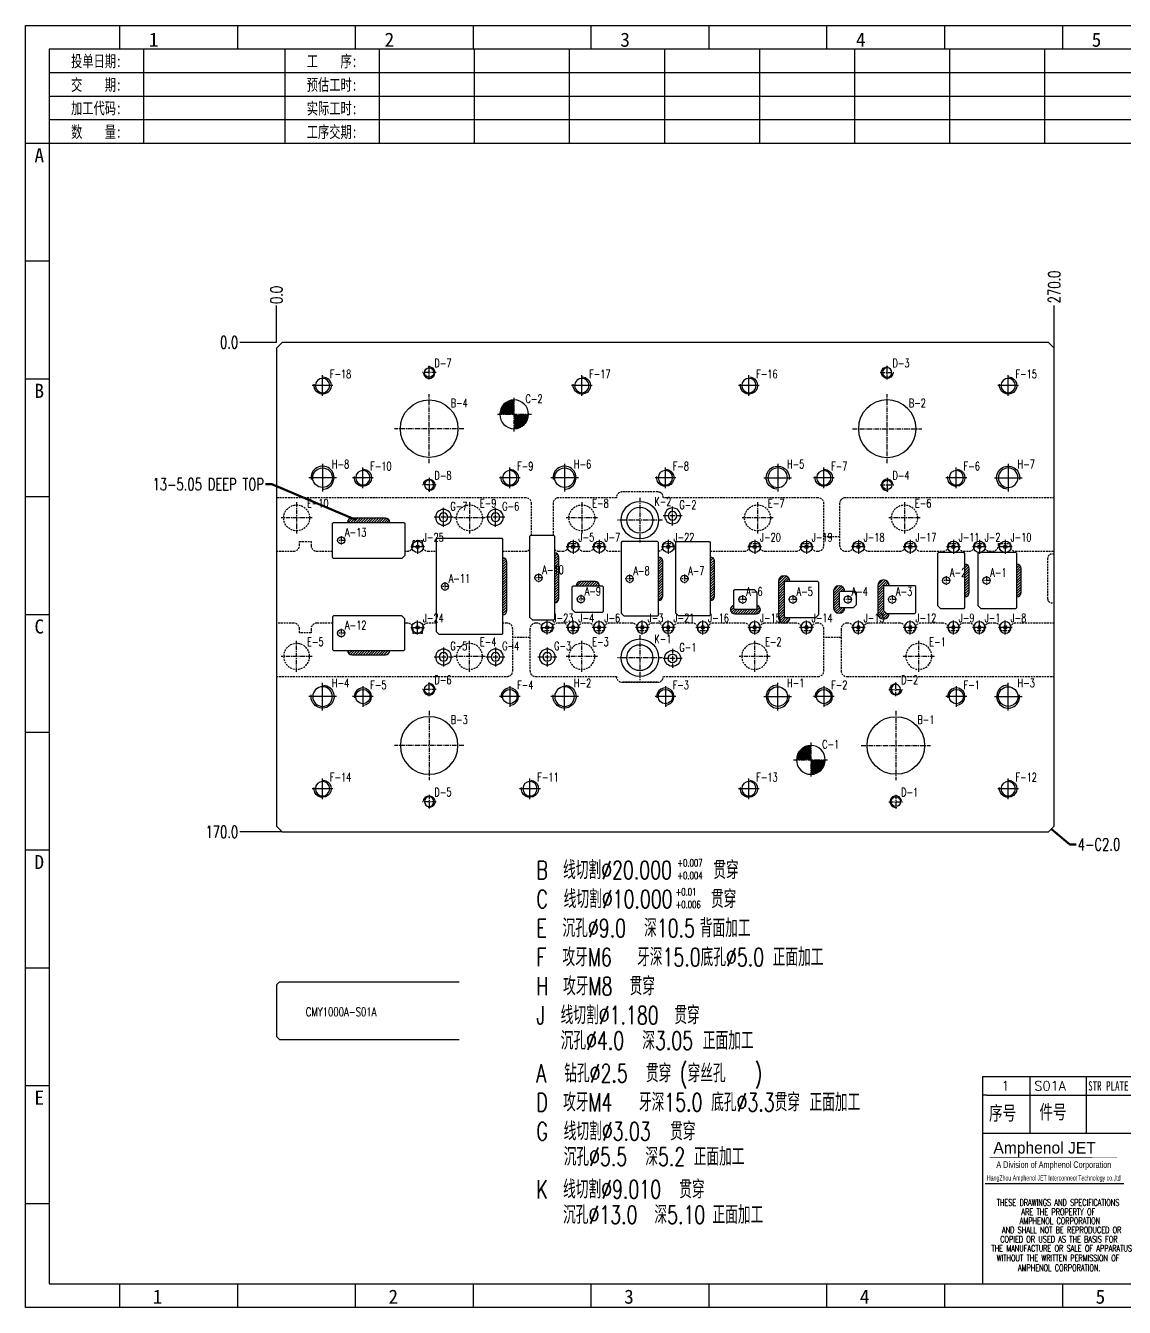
# Model space of a CAD drawing. Header units: millimetres. Extents: x -2852 to 5627, y -2271 to 1849.
# Drawn here: x 2876 to 3257.4, y -170.9 to 274.2 of the extents above; entities that cross this region are included whole.
import ezdxf
from ezdxf.enums import TextEntityAlignment as Align

# ---------------------------------------------------------------- set-up
doc = ezdxf.new("R2010")
doc.units = ezdxf.units.MM
doc.header["$PDSIZE"] = 3
for name, pattern in [('CENTER', [50.8, 31.75, -6.35, 6.35, -6.35]), ('CENTER2', [1.125, 0.75, -0.125, 0.125, -0.125]), ('DASHED', [19.05, 12.7, -6.35])]:
    doc.linetypes.add(name, pattern=pattern)
for name, color, linetype in [('1', 7, 'Continuous'), ('41', 1, 'Continuous'), ('51', 1, 'CENTER2'), ('S01', 170, 'Continuous'), ('S012', 4, 'DASHED')]:
    doc.layers.add(name, color=color, linetype=linetype)
doc.styles.add('CH', font='仿宋_GB2312_0.ttf')
doc.styles.add('jet01', font='simplex.shx', dxfattribs={"width": 0.7, "bigfont": 'hztxt.shx'})
doc.styles.add('jet02', font='simplex.shx', dxfattribs={"width": 0.7})
doc.styles.add('SIMPLEX', font='SIMPLEX')
doc.styles.get("Standard").update_dxf_attribs({"font": '仿宋_GB2312_0.ttf', "width": 0.7})
doc.styles.add('TEXTSTYLE_1', font='TRIUMB.TTF')
doc.styles.add('TEXTSTYLE_2', font='TRIUM.TTF')
doc.styles.add('tk', font='', dxfattribs={"width": 0.7})
doc.styles.add('tk 2', font='仿宋_GB2312_0.ttf', dxfattribs={"width": 0.65})
doc.styles.add('tk 4', font='simplex.shx', dxfattribs={"width": 0.65, "bigfont": 'bigfont.shx'})
doc.styles.get('tk').set_extended_font_data('NSimSun')
doc.dimstyles.new('jet02', dxfattribs={"dimtxt": 3.5, "dimasz": 2.1, "dimexe": 1, "dimexo": 0, "dimgap": 0.5, "dimtad": 0, "dimtoh": 1, "dimdec": 3, "dimzin": 9, "dimdsep": 46, "dimtxsty": 'jet02', "dimcen": 0, "dimclrt": 256, "dimazin": 2, "dimtfac": 1, "dimtdec": 3, "dimtofl": 0, "dimtmove": 0, "dimatfit": 1, "dimfxl": 0, "dimarcsym": 0})

# ---------------------------------------------------------------- blocks, each defined once
blk = doc.blocks.new('A3-N')
at = {"layer": '1', "color": 1}
for p, q in [((0, 0), (0, 296.73)), ((0, 296.73), (420, 296.73)), ((21.82, 291.27), (21.82, 296.73)), ((49.09, 291.27), (49.09, 296.73)), ((76.36, 291.27), (76.36, 296.73)), ((103.64, 291.27), (103.64, 296.73)), ((103.64, 291.27), (103.64, 296.73)), ((103.64, 291.27), (103.64, 296.73)), ((130.91, 291.27), (130.91, 296.73)), ((158.18, 291.27), (158.18, 296.73)), ((185.45, 291.27), (185.45, 296.73)), ((212.73, 291.27), (212.73, 296.73)), ((240, 291.27), (240, 296.73)), ((5.45, 269.45), (0, 269.45)), ((5.45, 242.18), (0, 242.18)), ((5.45, 214.91), (0, 214.91)), ((5.45, 187.64), (0, 187.64)), ((5.45, 160.36), (0, 160.36)), ((5.45, 133.09), (0, 133.09)), ((5.45, 105.82), (0, 105.82)), ((5.45, 78.55), (0, 78.55)), ((5.45, 51.27), (0, 51.27)), ((222.45, 49.09), (221.45, 49.09)), ((221.45, 49.09), (221.45, 40.36)), ((222.45, 49.09), (414.55, 49.09)), ((232.36, 49.09), (232.36, 40.36)), ((245.45, 49.09), (245.45, 40.36)), ((5.45, 24), (0, 24)), ((21.82, 0), (21.82, 5.45)), ((49.09, 0), (49.09, 5.45)), ((76.36, 0), (76.36, 5.45)), ((103.64, 0), (103.64, 5.45)), ((130.91, 0), (130.91, 5.45)), ((158.18, 0), (158.18, 5.45)), ((185.45, 0), (185.45, 5.45)), ((212.73, 0), (212.73, 5.45)), ((240, 0), (240, 5.45)), ((1, 0), (0, 0)), ((420, 0), (1, 0))]:
    blk.add_line(p, q, dxfattribs=at)
at = {"layer": '1'}
for p, q in [((221.45, 40.36), (221.45, 5.45)), ((221.45, 40.36), (414.55, 40.36)), ((221.45, 40.36), (414.55, 40.36)), ((222.08, 28.67), (254.12, 28.67))]:
    blk.add_line(p, q, dxfattribs=at)
blk.add_lwpolyline([(221.45, 5.45), (414.55, 5.45), (414.55, 291.27), (5.45, 291.27), (5.45, 5.45), (414.55, 5.45)], dxfattribs=at)
at = {"layer": '1', "color": 7, "linetype": 'Continuous', "const_width": 0.123}
blk.add_lwpolyline([(223.11, 34.74), (252.6, 34.76)], dxfattribs=at)
at = {"layer": '41'}
for p, q in [((27.27, 291.27), (27.27, 269.45)), ((60, 291.27), (60, 269.45)), ((81.82, 291.27), (81.82, 269.45)), ((103.82, 291.27), (103.82, 269.45)), ((125.82, 291.27), (125.82, 269.45)), ((147.82, 291.27), (147.82, 269.45)), ((169.82, 291.27), (169.82, 269.45)), ((191.82, 291.27), (191.82, 269.45)), ((213.82, 291.27), (213.82, 269.45)), ((235.82, 291.27), (235.82, 269.45)), ((367.82, 285.82), (5.45, 285.82)), ((367.82, 280.36), (5.45, 280.36)), ((367.82, 274.91), (5.45, 274.91)), ((414.55, 269.45), (5.45, 269.45))]:
    blk.add_line(p, q, dxfattribs=at)
at = {"layer": '1', "color": 1}
for s, p in [('1', (29.64, 295.11)), ('2', (84.18, 295.11)), ('3', (138.73, 295.11)), ('4', (193.27, 295.11)), ('5', (247.82, 295.11)), ('1', (30.53, 4.11)), ('2', (85.08, 4.11)), ('3', (139.62, 4.11)), ('4', (194.17, 4.11)), ('5', (248.72, 4.11))]:
    blk.add_text(s, height=3.27, dxfattribs=at).set_placement(p, align=Align.TOP_CENTER)
at = {"layer": '1', "style": 'tk', "width": 0.7}
for s, p in [('投单日期:', (16.36, 288.55)), ('工    序:', (70.91, 288.55)), ('交    期:', (16.36, 283.09)), ('预估工时:', (70.91, 283.09)), ('加工代码:', (16.36, 277.64)), ('实际工时:', (70.91, 277.64)), ('数    量:', (16.36, 272.18)), ('工序交期:', (70.91, 272.18))]:
    blk.add_text(s, height=2.727, dxfattribs=at).set_placement(p, align=Align.MIDDLE)
at = {"layer": '1', "color": 1}
for s, p in [('A', (2.04, 268.36)), ('B', (2.04, 213.82)), ('C', (2.04, 159.27)), ('D', (2.04, 104.73)), ('E', (2.04, 50.18))]:
    blk.add_text(s, height=3.27, dxfattribs=at).set_placement(p, align=Align.TOP_LEFT)
at = {"layer": '1', "color": 1, "style": 'tk 2', "width": 0.7}
for s, p in [('序号', (222.96, 43.34)), ('件号', (234.62, 43.61))]:
    blk.add_text(s, height=3.273, dxfattribs=at).set_placement(p)
at = {"layer": '1', "color": 7, "linetype": 'Continuous', "style": 'TEXTSTYLE_1'}
blk.add_text('Amphenol JET', height=2.7, dxfattribs=at).set_placement((223.96, 35.61))
at = {"layer": '1', "color": 7, "linetype": 'Continuous'}
for s, height, style, width, p in [('A Division of Amphenol Corporation', 1.5, 'TEXTSTYLE_2', 0.7, (224.64, 32.29)), ('HangZhou Amphenol JET Interconnect Technology co.,ltd ', 1.2, 'TEXTSTYLE_2', 0.6, (222.47, 29.36)), ('THESE DRAWINGS AND SPECIFICATIONS', 1.5, 'tk 4', 0.6, (224.73, 23.52)), ('ARE THE PROPERTY OF', 1.5, 'tk 4', 0.6, (230.45, 21.35)), ('AND SHALL NOT BE REPRODUCED OR', 1.5, 'tk 4', 0.6, (225.95, 17.17)), ('AMPHENOL CORPORATION', 1.5, 'tk 4', 0.6, (230.04, 19.27)), ('COPIED OR USED AS THE BASIS FOR', 1.5, 'tk 4', 0.6, (225.54, 15.02)), ('THE MANUFACTURE OR SALE OF APPARATUS', 1.5, 'tk 4', 0.6, (223.5, 12.92)), ('WITHOUT THE WRITTEN PERMISSION OF', 1.5, 'tk 4', 0.6, (224.73, 10.67)), ('AMPHENOL CORPORATION.', 1.5, 'tk 4', 0.6, (229.63, 8.4))]:
    blk.add_text(s, height=height, dxfattribs=dict(at, style=style, width=width)).set_placement(p)
at = {"layer": '1', "style": 'tk 2', "width": 0.7}
for tag, p in [('PATR-NO1', (309.84, 32.96)), ('TITLE', (365.74, 30.9)), ('PATR-NO2', (309.84, 27.81)), ('DWG-NO:', (366.54, 18.14))]:
    blk.add_attdef(tag, p, '', height=3.27, dxfattribs=at)
at = {"layer": '1', "color": 1, "style": 'tk 2', "width": 0.7}
for tag, p in [('DRAW', (314.55, 7.27)), ('DATE', (334.72, 7.32))]:
    blk.add_attdef(tag, p, '', height=3.49, dxfattribs=at)
at = {"layer": '1', "style": 'tk 2', "width": 0.7}
for tag, p in [('SCALE', (376.55, 8.73)), ('SHEET', (386.6, 8.72)), ('REV', (397.38, 8.73))]:
    blk.add_attdef(tag, text='', height=2.18, dxfattribs=at).set_placement(p, align=Align.MIDDLE_LEFT)
blk = doc.blocks.new('FB3')
at = {"layer": '1', "color": 1}
for p, q in [((0, 4.36), (193.09, 4.36)), ((0, 4.36), (0, 0)), ((10.91, 4.36), (10.91, 0)), ((24, 4.36), (24, 0)), ((68.73, 4.36), (68.73, 0)), ((80.73, 4.36), (80.73, 0)), ((101.45, 4.36), (101.45, 0)), ((122.18, 4.36), (122.18, 0)), ((171.27, 0), (171.27, 4.36))]:
    blk.add_line(p, q, dxfattribs=at)
at = {"layer": '1'}
for tag, style, p in [('ITEM', 'SIMPLEX', (4.36, 2.18)), ('PARTNO', 'SIMPLEX', (12, 2.18)), ('QTY', 'SIMPLEX', (74.18, 2.18)), ('MATL', 'CH', (81.72, 2.18)), ('FINISH', 'SIMPLEX', (104.17, 2.18)), ('SPEC', 'SIMPLEX', (130.91, 2.18)), ('REMARK', 'SIMPLEX', (174.06, 2.18))]:
    blk.add_attdef(tag, text='', height=2.18, dxfattribs=dict(at, style=style)).set_placement(p, align=Align.MIDDLE_LEFT)
at = {"layer": '1', "style": 'tk', "width": 0.7}
blk.add_attdef('DIE', text='', height=2.18, dxfattribs=at).set_placement((24.43, 2.18), align=Align.MIDDLE_LEFT)
blk = doc.blocks.new('A$C306306')
at = {"layer": 'S01', "color": 6, "linetype": 'CENTER', "ltscale": 0.05}
for p, q in [((0, 7.8), (0, -7.8)), ((7.8, 0), (-7.8, 0))]:
    blk.add_line(p, q, dxfattribs=at)
at = {"layer": 'S01', "linetype": 'Continuous', "ltscale": 0.05}
for radius in [6.5, 4.5]:
    blk.add_circle((0, 0), radius, dxfattribs=at)
blk = doc.blocks.new('S01-PILOT119')
at = {"layer": 'S01', "color": 6, "linetype": 'CENTER'}
for p, q in [((2.4, 0), (-2.4, 0)), ((0, 2.4), (0, -2.4))]:
    blk.add_line(p, q, dxfattribs=at)
at = {"layer": 'S01', "linetype": 'Continuous'}
for radius in [2, 0.59]:
    blk.add_circle((0, 0), radius, dxfattribs=at)
blk = doc.blocks.new('A$C8992311')
at = {"layer": 'S01', "color": 6, "linetype": 'CENTER', "ltscale": 0.05}
for p, q in [((3.3, 0), (-3.3, 0)), ((0, 3.3), (0, -3.3))]:
    blk.add_line(p, q, dxfattribs=at)
at = {"layer": 'S01', "linetype": 'Continuous', "ltscale": 0.05}
for radius in [2.75, 1.51]:
    blk.add_circle((0, 0), radius, dxfattribs=at)
blk = doc.blocks.new('A$C225783')
at = {"layer": 'S01', "color": 6, "linetype": 'CENTER', "ltscale": 0.05}
for p, q in [((2.4, 0), (-2.4, 0)), ((0, 2.4), (0, -2.4))]:
    blk.add_line(p, q, dxfattribs=at)
at = {"layer": 'S01', "linetype": 'Continuous', "ltscale": 0.05}
blk.add_circle((0, 0), 1.65, dxfattribs=at)
at = {"layer": 'S01', "color": 3, "linetype": 'Continuous', "ltscale": 0.05}
blk.add_arc((0, 0), 2, 275.0197, 189.0761, dxfattribs=at)
blk = doc.blocks.new('S01-POST20')
at = {"layer": 'S01', "color": 6, "linetype": 'CENTER', "ltscale": 0.05}
for p, q in [((0, 12), (0, -12)), ((12, 0), (-12, 0))]:
    blk.add_line(p, q, dxfattribs=at)
at = {"layer": 'S01', "linetype": 'Continuous', "ltscale": 0.05}
blk.add_circle((0, 0), 10, dxfattribs=at)
blk = doc.blocks.new('S01-PIN10')
at = {"layer": 'S01', "color": 6, "linetype": 'CENTER', "ltscale": 0.05}
for p, q in [((0, 6), (0, -6)), ((6, 0), (-6, 0))]:
    blk.add_line(p, q, dxfattribs=at)
at = {"layer": 'S01', "linetype": 'Continuous', "ltscale": 0.05}
blk.add_circle((0, 0), 5, dxfattribs=at)
blk = doc.blocks.new('S01-M4')
at = {"layer": 'S01', "color": 6, "linetype": 'CENTER', "ltscale": 0.05}
for p, q in [((0, 5.4), (0, -5.4)), ((5.4, 0), (-5.4, 0))]:
    blk.add_line(p, q, dxfattribs=at)
at = {"layer": 'S01', "color": 4, "linetype": 'DASHED', "ltscale": 0.05}
blk.add_circle((0, 0), 4.5, dxfattribs=at)
blk = doc.blocks.new('S01-DISK30')
at = {"layer": 'S01', "color": 6, "linetype": 'CENTER'}
for p, q in [((0, 4.8), (0, -4.8)), ((4.8, 0), (-4.8, 0))]:
    blk.add_line(p, q, dxfattribs=at)
at = {"layer": 'S01', "linetype": 'Continuous'}
blk.add_circle((0, 0), 3.4, dxfattribs=at)
at = {"layer": 'S01', "color": 3, "linetype": 'Continuous'}
blk.add_arc((0, 0), 4, 275.0197, 189.0761, dxfattribs=at)
blk = doc.blocks.new('S01-M6')
at = {"layer": 'S01', "color": 6, "linetype": 'CENTER'}
for p, q in [((3.6, 0), (-3.6, 0)), ((0, 3.6), (0, -3.6))]:
    blk.add_line(p, q, dxfattribs=at)
at = {"layer": 'S01', "linetype": 'Continuous'}
blk.add_circle((0, 0), 2.5, dxfattribs=at)
at = {"layer": 'S01', "color": 3, "linetype": 'Continuous'}
blk.add_arc((0, 0), 3, 275.0197, 189.0761, dxfattribs=at)
blk = doc.blocks.new('WCS')
at = {"layer": '1', "color": 6, "linetype": 'CENTER', "ltscale": 0.05}
for p, q in [((1.5, 0), (-1.5, 0)), ((0, 1.5), (0, -1.5))]:
    blk.add_line(p, q, dxfattribs=at)
at = {"layer": '1', "linetype": 'Continuous', "ltscale": 0.05}
blk.add_circle((0, 0), 1.25, dxfattribs=at)
blk = doc.blocks.new('*D4707')
at = {"layer": '41', "ltscale": 0.05}
blk.add_line((163.21, 3395.26), (150.44, 3395.26), dxfattribs=at)
at = {"layer": 'Defpoints', "color": 0, "ltscale": 0.05}
for p in [(150.44, 3395.26), (163.21, 3395.26), (163.21, 3395.26)]:
    blk.add_point(p, dxfattribs=at)
at = {"layer": '41', "ltscale": 0.05, "insert": (146.76, 3395.26), "char_height": 4.2, "attachment_point": 5, "style": 'jet02'}
blk.add_mtext('0.0', dxfattribs=at)
blk = doc.blocks.new('*D4708')
at = {"layer": '41', "ltscale": 0.05}
blk.add_line((165.21, 3225.26), (150.44, 3225.26), dxfattribs=at)
at = {"layer": 'Defpoints', "color": 0, "ltscale": 0.05}
for p in [(163.21, 3395.26), (150.44, 3225.26), (165.21, 3225.26)]:
    blk.add_point(p, dxfattribs=at)
at = {"layer": '41', "ltscale": 0.05, "insert": (144.24, 3225.26), "char_height": 4.2, "attachment_point": 5, "style": 'jet02'}
blk.add_mtext('170.0', dxfattribs=at)
blk = doc.blocks.new('*D4709')
at = {"layer": '41', "ltscale": 0.05}
blk.add_line((163.21, 3395.26), (163.21, 3408.03), dxfattribs=at)
at = {"layer": 'Defpoints', "color": 0, "ltscale": 0.05}
for p in [(163.21, 3408.03), (163.21, 3395.26), (163.21, 3395.26)]:
    blk.add_point(p, dxfattribs=at)
at = {"layer": '41', "ltscale": 0.05, "insert": (163.21, 3411.71), "char_height": 4.2, "attachment_point": 5, "rotation": 90, "style": 'jet02'}
blk.add_mtext('0.0', dxfattribs=at)
blk = doc.blocks.new('*D4710')
at = {"layer": '41', "ltscale": 0.05}
blk.add_line((433.21, 3393.26), (433.21, 3408.03), dxfattribs=at)
at = {"layer": 'Defpoints', "color": 0, "ltscale": 0.05}
for p in [(433.21, 3408.03), (163.21, 3395.26), (433.21, 3393.26)]:
    blk.add_point(p, dxfattribs=at)
at = {"layer": '41', "ltscale": 0.05, "insert": (433.21, 3414.51), "char_height": 4.2, "attachment_point": 5, "rotation": 90, "style": 'jet02'}
blk.add_mtext('270.0', dxfattribs=at)

msp = doc.modelspace()

# ---------------------------------------------------------------- hatches: boundary and pattern name
at = {"layer": '41', "ltscale": 0.05}
h = msp.add_hatch(dxfattribs=at)
h.set_pattern_fill('ANSI31', color=256, scale=0.2, style=0)
h.set_pattern_definition([(45, (-3664.38815, 2826.5517), (-0.449012806, 0.449012806), [])])
h.paths.add_polyline_path([(3000.8859, 103.2425), (2989.2459, 103.2425, 0.41421356), (2987.7459, 101.7425), (3002.3859, 101.7425, 0.41421356)])
h.paths.add_polyline_path([(3002.3859, 57.2425), (2987.7459, 57.2425, 0.41421356), (2989.2459, 55.7425), (3000.8859, 55.7425, 0.41421356)])
h.paths.add_polyline_path([(3043.0659, 87.8625, 0.41421356), (3041.5659, 89.3625), (3041.5659, 69.6225, 0.41421356), (3043.0659, 71.1225)])
h.paths.add_polyline_path([(3061.0659, 89.6625, 0.41421356), (3059.5659, 91.1625), (3059.5659, 73.8225, 0.41421356), (3061.0659, 75.3225)])
h.paths.add_polyline_path([(3073.6459, 81.1425), (3068.5859, 81.1425, 0.41421356), (3067.0859, 79.6425), (3075.1459, 79.6425, 0.41421356)])
h.paths.add_polyline_path([(3097.1659, 88.2025, 0.41421356), (3095.6659, 89.7025), (3095.6659, 74.5825, 0.41421356), (3097.1659, 76.0825)])
h.paths.add_polyline_path([(3115.1659, 88.2025, 0.41421356), (3113.6659, 89.7025), (3113.6659, 74.5825, 0.41421356), (3115.1659, 76.0825)])
h.paths.add_polyline_path([(3129.8659, 72.9122), (3129.8659, 71.7425), (3129.5659, 71.4425), (3122.1659, 71.4425), (3121.8659, 71.7425), (3121.8659, 72.9122, 0.90406911), (3122.1659, 69.9425), (3129.5659, 69.9425, 0.90406911)])
h.paths.add_polyline_path([(3139.2859, 80.8925), (3139.5859, 81.1925), (3141.2859, 81.1925, 1), (3137.2859, 81.1925), (3137.2859, 68.6925, 1), (3141.2859, 68.6925), (3139.5859, 68.6925), (3139.2859, 68.9925)])
h.paths.add_polyline_path([(3158.3859, 77.3925), (3158.6859, 77.6925), (3160.3859, 77.6925, 1), (3156.3859, 77.6925), (3156.3859, 72.1925, 1), (3160.3859, 72.1925), (3158.6859, 72.1925), (3158.3859, 72.4925)])
h.paths.add_polyline_path([(3173.7859, 79.4425), (3174.0859, 79.7425), (3175.7859, 79.7425, 1), (3171.7859, 79.7425), (3171.7859, 70.1425, 1), (3175.7859, 70.1425), (3174.7859, 70.1425), (3173.7859, 71.1425)])
h.paths.add_polyline_path([(3203.5659, 85.6825, 0.41421356), (3202.0659, 87.1825), (3202.0659, 75.9025, 0.41421356), (3203.5659, 77.4025)])
h.paths.add_polyline_path([(3221.5659, 85.6825, 0.41421356), (3220.0659, 87.1825), (3220.0659, 75.9025, 0.41421356), (3221.5659, 77.4025)])
at = {"layer": 'S01', "ltscale": 0.05}
h = msp.add_hatch(dxfattribs=at)
h.set_pattern_fill('ANSI31', color=3, scale=0.1, style=0)
h.set_pattern_definition([(315, (2397.97316, 792.6461), (-0.2245064, -0.2245064), [])])
edge = h.paths.add_edge_path()
edge.add_line((3045.5659, 139.2425), (3040.5659, 139.2425))
edge.add_ellipse((3045.5659, 139.2425), major_axis=(-3.5355, 3.5355), ratio=1, start_angle=-45, end_angle=45, ccw=False)
edge.add_line((3045.5659, 144.2425), (3045.5659, 139.2425))
edge = h.paths.add_edge_path()
edge.add_ellipse((3045.5659, 139.2425), major_axis=(-3.5355, 3.5355), ratio=1, start_angle=135, end_angle=225, ccw=False)
edge.add_line((3045.5659, 134.2425), (3045.5659, 139.2425))
edge.add_line((3045.5659, 139.2425), (3050.5659, 139.2425))
h = msp.add_hatch(dxfattribs=at)
h.set_pattern_fill('ANSI31', color=3, scale=0.1, style=0)
h.set_pattern_definition([(135, (3796.15865, -634.16115), (0.2245064, 0.2245064), [])])
edge = h.paths.add_edge_path()
edge.add_line((3148.5659, 19.2425), (3153.5659, 19.2425))
edge.add_ellipse((3148.5659, 19.2425), major_axis=(-3.5355, 3.5355), ratio=1, start_angle=135, end_angle=225, ccw=False)
edge.add_line((3148.5659, 14.2425), (3148.5659, 19.2425))
edge = h.paths.add_edge_path()
edge.add_ellipse((3148.5659, 19.2425), major_axis=(-3.5355, 3.5355), ratio=1, start_angle=-45, end_angle=45, ccw=False)
edge.add_line((3148.5659, 24.2425), (3148.5659, 19.2425))
edge.add_line((3148.5659, 19.2425), (3143.5659, 19.2425))

# ---------------------------------------------------------------- linework, layer by layer
at = {"layer": '1', "ltscale": 0.05}
for p, q in [((2964.0659, -57.8311), (2963.0659, -58.8311)), ((2964.0659, -57.8311), (3026.44, -57.8311)), ((2963.0659, -58.8311), (2963.0659, -76.8311)), ((2963.0659, -76.8311), (2964.0659, -77.8311)), ((2964.0659, -77.8311), (3026.44, -77.8311))]:
    msp.add_line(p, q, dxfattribs=at)
at = {"layer": 'S01', "ltscale": 0.05}
for points in [[(3231.0659, -5.7575), (3233.0659, -3.7575), (3233.0659, 162.2425), (3231.0659, 164.2425), (2965.0659, 164.2425), (2963.0659, 162.2425), (2963.0659, -3.7575), (2965.0659, -5.7575)], [(2982.8659, 89.2425), (2982.5659, 89.5425), (2982.5659, 101.4425), (2982.8659, 101.7425), (3007.2659, 101.7425), (3007.5659, 101.4425), (3007.5659, 90.2425), (3006.5659, 89.2425)], [(3041.2659, 62.7425), (3019.5659, 62.7425), (3018.5659, 63.7425), (3018.5659, 95.9425), (3018.8659, 96.2425), (3041.2659, 96.2425), (3041.5659, 95.9425), (3041.5659, 63.0425)], [(3051.3659, 97.2425), (3059.2659, 97.2425), (3059.5659, 96.9425), (3059.5659, 68.0425), (3059.2659, 67.7425), (3052.0659, 67.7425), (3051.0659, 68.7425), (3051.0659, 96.9425)], [(3083.6659, 69.2425), (3095.3659, 69.2425), (3095.6659, 69.5425), (3095.6659, 94.7425), (3095.3659, 95.0425), (3082.9659, 95.0425), (3082.6659, 94.7425), (3082.6659, 70.2425)], [(3101.9659, 95.0425), (3113.3659, 95.0425), (3113.6659, 94.7425), (3113.6659, 69.5425), (3113.3659, 69.2425), (3102.6659, 69.2425), (3101.6659, 70.2425), (3101.6659, 94.7425)], [(3192.5659, 72.8425), (3193.5659, 71.8425), (3201.7659, 71.8425), (3202.0659, 72.1425), (3202.0659, 90.9425), (3201.7659, 91.2425), (3192.8659, 91.2425), (3192.5659, 90.9425)], [(3206.5659, 72.8425), (3207.5659, 71.8425), (3219.7659, 71.8425), (3220.0659, 72.1425), (3220.0659, 90.9425), (3219.7659, 91.2425), (3206.8659, 91.2425), (3206.5659, 90.9425)], [(3139.5859, 68.6925), (3150.2859, 68.6925), (3151.2859, 69.6925), (3151.2859, 80.8925), (3150.9859, 81.1925), (3139.5859, 81.1925), (3139.2859, 80.8925), (3139.2859, 68.9925)], [(3076.1659, 70.4425), (3066.7659, 70.4425), (3065.7659, 71.4425), (3065.7659, 79.3425), (3066.0659, 79.6425), (3076.1659, 79.6425), (3076.4659, 79.3425), (3076.4659, 70.7425)], [(3121.8659, 78.1425), (3122.1659, 78.4425), (3128.8659, 78.4425), (3129.8659, 77.4425), (3129.8659, 71.7425), (3129.5659, 71.4425), (3122.1659, 71.4425), (3121.8659, 71.7425)], [(3158.6859, 72.1925), (3163.3859, 72.1925), (3164.3859, 73.1925), (3164.3859, 77.3925), (3164.0859, 77.6925), (3158.6859, 77.6925), (3158.3859, 77.3925), (3158.3859, 72.4925)], [(3173.7859, 79.4425), (3173.7859, 71.1425), (3174.7859, 70.1425), (3184.6859, 70.1425), (3184.9859, 70.4425), (3184.9859, 79.4425), (3184.6859, 79.7425), (3174.0859, 79.7425)], [(2982.8659, 69.2425), (2982.5659, 68.9425), (2982.5659, 57.5425), (2982.8659, 57.2425), (3007.2659, 57.2425), (3007.5659, 57.5425), (3007.5659, 68.2425), (3006.5659, 69.2425)]]:
    msp.add_lwpolyline(points, close=True, dxfattribs=at)
at = {"layer": 'S01', "color": 173, "ltscale": 0.05}
for points in [[(3002.3859, 101.7425, 0.41421356), (3000.8859, 103.2425), (2989.2459, 103.2425, 0.41421356), (2987.7459, 101.7425)], [(3041.5659, 69.6225, 0.41421356), (3043.0659, 71.1225), (3043.0659, 87.8625, 0.41421356), (3041.5659, 89.3625)], [(3059.5659, 73.8225, 0.41421356), (3061.0659, 75.3225), (3061.0659, 89.6625, 0.41421356), (3059.5659, 91.1625)], [(3095.6659, 74.5825, 0.41421356), (3097.1659, 76.0825), (3097.1659, 88.2025, 0.41421356), (3095.6659, 89.7025)], [(3113.6659, 74.5825, 0.41421356), (3115.1659, 76.0825), (3115.1659, 88.2025, 0.41421356), (3113.6659, 89.7025)], [(3202.0659, 75.9025, 0.41421356), (3203.5659, 77.4025), (3203.5659, 85.6825, 0.41421356), (3202.0659, 87.1825)], [(3220.0659, 75.9025, 0.41421356), (3221.5659, 77.4025), (3221.5659, 85.6825, 0.41421356), (3220.0659, 87.1825)], [(3075.1459, 79.6425, 0.41421356), (3073.6459, 81.1425), (3068.5859, 81.1425, 0.41421356), (3067.0859, 79.6425)], [(3141.2859, 81.1925, 1), (3137.2859, 81.1925), (3137.2859, 68.6925, 1), (3141.2859, 68.6925)], [(3175.7859, 79.7425, 1), (3171.7859, 79.7425), (3171.7859, 70.1425, 1), (3175.7859, 70.1425)], [(3160.3859, 77.6925, 1), (3156.3859, 77.6925), (3156.3859, 72.1925, 1), (3160.3859, 72.1925)], [(3121.8659, 72.9122, 0.90406911), (3122.1659, 69.9425), (3129.5659, 69.9425, 0.90406911), (3129.8659, 72.9122)], [(2987.7459, 57.2425, 0.41421356), (2989.2459, 55.7425), (3000.8859, 55.7425, 0.41421356), (3002.3859, 57.2425)]]:
    msp.add_lwpolyline(points, format="xyb", dxfattribs=at)
at = {"layer": 'S012', "ltscale": 0.05}
for points in [[(3113.6659, 91.7425), (3125.4659, 91.7425, 0.41421356), (3127.4659, 93.7425), (3127.4659, 94.3925), (3130.6659, 94.3925), (3130.6659, 93.7425, 0.41421356), (3132.6659, 91.7425), (3143.4659, 91.7425, 0.41421356), (3145.4659, 93.7425), (3145.4659, 94.3925), (3148.6659, 94.3925), (3148.6659, 93.7425, 0.41421356), (3150.6659, 91.7425), (3151.1159, 91.7431, 0.40690929), (3153.0659, 93.7425), (3153.0659, 108.2925, 0.41421356), (3151.0659, 110.2925), (3097.3659, 110.2925, 0.41421356), (3095.3659, 112.2925), (3083.0659, 112.2925, 0.41421356), (3081.0659, 110.2925), (3061.0659, 110.2925, 0.41421356), (3059.0659, 108.2925), (3059.0659, 97.2425)], [(3051.5659, 97.2425), (3051.5659, 108.2925, 0.41421356), (3049.5659, 110.2925), (2963.0659, 110.2925)], [(3233.0659, 110.2925), (3160.5659, 110.2925, 0.41421356), (3158.5659, 108.2925), (3158.5659, 93.7425, 0.41421356), (3160.5659, 91.7425), (3161.4659, 91.7425, 0.41421356), (3163.4659, 93.7425), (3163.4659, 94.3925), (3166.6659, 94.3925), (3166.6659, 93.7425, 0.41421356), (3168.6659, 91.7425), (3179.4659, 91.7425, 0.41421356), (3181.4659, 93.7425), (3181.4659, 94.3925), (3184.6659, 94.3925), (3184.6659, 93.7425, 0.41421356), (3186.6659, 91.7425), (3194.4659, 91.7425, 0.41421356), (3196.4659, 93.7425), (3196.4659, 94.3925), (3199.6659, 94.3925), (3199.6659, 93.7425, 0.41421356), (3201.6659, 91.7425), (3203.4659, 91.7425, 0.41421356), (3205.4659, 93.7425), (3205.4659, 94.3925), (3208.6659, 94.3925), (3208.6659, 93.7425, 0.41421356), (3210.6659, 91.7425), (3211.6659, 91.7425, 0.41421356), (3213.6659, 93.7425), (3213.6659, 94.3925), (3217.6659, 94.3925), (3217.6659, 93.7425, 0.41421356), (3219.6659, 91.7425), (3233.0659, 91.7425)], [(2963.0659, 91.7425), (2969.0659, 91.7425, 0.41421356), (2971.0659, 93.7425), (2971.0659, 95.1425), (2975.0659, 95.1425), (2975.0659, 93.7425, 0.41421356), (2977.0659, 91.7425), (2982.5659, 91.7425)], [(3007.5659, 91.7425), (3008.4659, 91.7425, 0.41421356), (3010.4659, 93.7425), (3010.4659, 95.3925), (3013.6659, 95.3925), (3013.6659, 93.7425, 0.41421356), (3015.6659, 91.7425), (3018.5659, 91.7425)], [(3059.5659, 92.4196, 0.21525044), (3061.0659, 91.7425), (3062.4659, 91.7425, 0.41421356), (3064.4659, 93.7425), (3064.4659, 94.3925), (3067.6659, 94.3925), (3067.6659, 93.7425, 0.41421356), (3069.6659, 91.7425), (3071.4659, 91.7425, 0.41421356), (3073.4659, 93.7425), (3073.4659, 94.3925), (3076.6659, 94.3925), (3076.6659, 93.7425, 0.41421356), (3078.6659, 91.7425), (3082.6659, 91.7425)], [(3095.6659, 91.7525, 0.38517039), (3097.4659, 93.7425), (3097.4659, 94.3925), (3100.6659, 94.3925), (3100.6659, 93.7425, 0.26794919), (3101.6659, 92.0104, 0.26794919)], [(3041.5659, 91.7425), (3049.5659, 91.7425, 0.21525044), (3051.0659, 92.4196, 0.21525044)], [(3233.0659, 90.5113, 0.5904032), (3230.7659, 89.2425), (3230.7659, 75.2425, 0.5904032), (3233.0659, 73.9736, 0.5904032)], [(2963.0659, 48.1925), (3043.0659, 48.1925, 0.41421356), (3045.0659, 50.1925), (3045.0659, 64.7425, 0.41421356), (3043.0659, 66.7425), (3041.5659, 66.7425)], [(2982.5659, 66.7425), (2977.0659, 66.7425, 0.41421356), (2975.0659, 64.7425), (2975.0659, 63.3425), (2971.0659, 63.3425), (2971.0659, 64.7425, 0.41421356), (2969.0659, 66.7425), (2963.0659, 66.7425)], [(3018.5659, 66.7425), (3015.6659, 66.7425, 0.41421356), (3013.6659, 64.7425), (3013.6659, 63.0925), (3010.4659, 63.0925), (3010.4659, 64.7425, 0.41421356), (3008.4659, 66.7425), (3007.5659, 66.7425)], [(3095.3659, 46.1925), (3083.0659, 46.1925), (3095.3659, 46.1925, 0.41421356), (3097.3659, 48.1925), (3151.0659, 48.1925, 0.41421356), (3153.0659, 50.1925), (3153.0659, 64.7425, 0.41421356), (3151.0659, 66.7425), (3150.6659, 66.7425, 0.41421356), (3148.6659, 64.7425), (3148.6659, 64.0925), (3145.4659, 64.0925), (3145.4659, 64.7425, 0.41421356), (3143.4659, 66.7425), (3132.6659, 66.7425, 0.41421356), (3130.6659, 64.7425), (3130.6659, 64.0925), (3127.4659, 64.0925), (3127.4659, 64.7425, 0.41421356), (3125.4659, 66.7425), (3114.6659, 66.7425, 0.41421356), (3112.6659, 64.7425), (3112.6659, 64.0925), (3109.4659, 64.0925), (3109.4659, 64.7425, 0.41421356), (3107.4659, 66.7425), (3102.6659, 66.7425, 0.41421356), (3100.6659, 64.7425), (3100.6659, 64.0925), (3097.4659, 64.0925), (3097.4659, 64.7425, 0.41421356), (3095.4659, 66.7425), (3093.6659, 66.7425, 0.41421356), (3091.6659, 64.7425), (3091.6659, 64.0925), (3088.4659, 64.0925), (3088.4659, 64.7425, 0.41421356), (3086.4659, 66.7425), (3078.6659, 66.7425, 0.41421356), (3076.6659, 64.7425), (3076.6659, 64.0925), (3073.4659, 64.0925), (3073.4659, 64.7425, 0.41421356), (3071.4659, 66.7425), (3069.6659, 66.7425, 0.41421356), (3067.6659, 64.7425), (3067.6659, 64.0925), (3064.4659, 64.0925), (3064.4659, 64.7425, 0.41421356), (3062.4659, 66.7425), (3060.6659, 66.7425, 0.41421356), (3058.6659, 64.7425), (3058.6659, 64.0925), (3055.4659, 64.0925), (3055.4659, 64.7425, 0.41421356), (3053.4659, 66.7425), (3053.0659, 66.7425, 0.41421356), (3051.0659, 64.7425), (3051.0659, 50.1925, 0.41421356), (3053.0659, 48.1925), (3081.0659, 48.1925, 0.41421356), (3083.0659, 46.1925)], [(3233.0659, 66.7425), (3219.6659, 66.7425, 0.41421356), (3217.6659, 64.7425), (3217.6659, 64.0925), (3214.4659, 64.0925), (3214.4659, 64.7425, 0.41421356), (3212.4659, 66.7425), (3210.6659, 66.7425, 0.41421356), (3208.6659, 64.7425), (3208.6659, 64.0925), (3205.4659, 64.0925), (3205.4659, 64.7425, 0.41421356), (3203.4659, 66.7425), (3201.6659, 66.7425, 0.41421356), (3199.6659, 64.7425), (3199.6659, 64.0925), (3196.4659, 64.0925), (3196.4659, 64.7425, 0.41421356), (3194.4659, 66.7425), (3186.6659, 66.7425, 0.41421356), (3184.6659, 64.7425), (3184.6659, 64.0925), (3181.4659, 64.0925), (3181.4659, 64.7425, 0.41421356), (3179.4659, 66.7425), (3168.6659, 66.7425, 0.41421356), (3166.6659, 64.7425), (3166.6659, 64.0925), (3163.4659, 64.0925), (3163.4659, 64.7425, 0.41421356), (3161.4659, 66.7425), (3161.0659, 66.7425, 0.41421356), (3159.0659, 64.7425), (3159.0659, 50.1925, 0.41421356), (3161.0659, 48.1925), (3233.0659, 48.1925)]]:
    msp.add_lwpolyline(points, format="xyb", dxfattribs=at)
for points in [[(3158.5659, 96.7425), (3153.0659, 96.7425)], [(3051.0659, 61.7425), (3045.0659, 61.7425)], [(3159.0659, 61.7425), (3153.0659, 61.7425)]]:
    msp.add_lwpolyline(points, dxfattribs=at)

# ---------------------------------------------------------------- block references
at = {"layer": '1', "ltscale": 0.05, "xscale": 1.5, "yscale": 1.5, "zscale": 1.5}
msp.add_blockref('A3-N', (2875.9942, -170.8642), dxfattribs=at)
msp.add_blockref('FB3', (3208.176, -97.2278), dxfattribs=at).add_auto_attribs({'PARTNO': 'S01A', 'ITEM': '1', 'DIE': 'STR PLATE', 'QTY': '1', 'MATL': 'XW-42', 'FINISH': 'HRC60', 'SPEC': '270*170*20'})
at = {"layer": '51', "ltscale": 0.05}
for p in [(2985.5659, 95.4925), (3021.5659, 79.4925), (3054.0659, 82.4925), (3085.6659, 82.1425), (3104.6659, 82.1425), (3195.5659, 81.5425), (3209.5659, 81.5425), (3068.7659, 75.0425), (3124.8659, 74.9425), (3142.2859, 74.9425), (3161.3859, 74.9425), (3176.7859, 74.9425), (2985.5659, 63.2425)]:
    msp.add_blockref('WCS', p, dxfattribs=at)
at = {"layer": 'S01', "ltscale": 0.05}
for name, p, rotation in [('A$C225783', (3016.0659, 153.7425), 270), ('S01-POST20', (3016.0659, 134.2425), 270), ('A$C225783', (3175.0659, 114.7425), 90), ('A$C225783', (3016.0659, 43.7425), 270), ('S01-POST20', (3178.0659, 24.2425), 90), ('A$C225783', (3178.0659, 4.7425), 90)]:
    msp.add_blockref(name, p, dxfattribs=dict(at, rotation=rotation))
at = {"layer": 'S01', "ltscale": 0.05, "extrusion": (0, 0, -1), "zscale": -1}
for name, p, rotation in [('A$C225783', (-3175.0659, 153.7425), 270), ('S01-POST20', (-3175.0659, 134.2425), 270), ('A$C8992311', (-3100.5659, 103.9925), 180), ('A$C8992311', (-3021.0659, 103.4925), 180), ('A$C8992311', (-3039.0659, 103.4925), 180), ('S01-POST20', (-3016.0659, 24.2425), 90), ('A$C225783', (-3016.0659, 4.7425), 90)]:
    msp.add_blockref(name, p, dxfattribs=dict(at, rotation=rotation))
at = {"layer": 'S01', "extrusion": (0, 0, -1), "zscale": -1, "rotation": 180}
for name, p in [('S01-M6', (-2979.0659, 149.2425)), ('S01-M6', (-3069.0659, 149.2425)), ('S01-M6', (-3127.0659, 149.2425)), ('S01-M6', (-3217.0659, 149.2425)), ('S01-PIN10', (-3045.5659, 139.2425)), ('S01-M6', (-2993.0659, 117.2425)), ('S01-M6', (-3044.0659, 117.2425)), ('S01-M6', (-3098.0659, 117.2425)), ('S01-M6', (-3153.0659, 117.2425)), ('S01-M6', (-3199.0659, 117.2425)), ('S01-M4', (-2970.0659, 55.1925)), ('S01-M4', (-3030.0659, 55.1925)), ('S01-M4', (-3069.0659, 55.1925)), ('S01-M4', (-3129.0659, 55.1925)), ('S01-M4', (-3186.0659, 55.1925)), ('S01-DISK30', (-2979.0659, 41.2425)), ('S01-DISK30', (-3063.0659, 41.2425)), ('S01-M6', (-2979.0659, 9.2425)), ('S01-M6', (-3051.0659, 9.2425)), ('S01-M6', (-3127.0659, 9.2425)), ('S01-M6', (-3217.0659, 9.2425))]:
    msp.add_blockref(name, p, dxfattribs=at)
at = {"layer": 'S01'}
for name, p in [('S01-DISK30', (2979.0659, 117.2425)), ('S01-DISK30', (3063.0659, 117.2425)), ('S01-M4', (2970.0659, 103.2925)), ('S01-M4', (3030.0659, 103.2925)), ('S01-M4', (3069.0659, 103.2925)), ('S01-M4', (3130.0659, 103.2925)), ('S01-M4', (3181.0659, 103.2925)), ('S01-M6', (2993.0659, 41.2425)), ('S01-M6', (3044.0659, 41.2425)), ('S01-M6', (3098.0659, 41.2425)), ('S01-M6', (3153.0659, 41.2425)), ('S01-M6', (3199.0659, 41.2425))]:
    msp.add_blockref(name, p, dxfattribs=at)
at = {"layer": 'S01', "extrusion": (0, 0, -1), "zscale": -1}
for name, p in [('S01-DISK30', (-3137.0659, 117.2425)), ('S01-DISK30', (-3217.0659, 117.2425)), ('S01-PIN10', (-3148.5659, 19.2425))]:
    msp.add_blockref(name, p, dxfattribs=at)
at = {"layer": 'S01', "ltscale": 0.05, "xscale": -1}
for p, rotation in [((3016.0659, 114.7425), 270), ((3178.0659, 43.7425), 89.99999999999997)]:
    msp.add_blockref('A$C225783', p, dxfattribs=dict(at, rotation=rotation))
at = {"layer": 'S01', "ltscale": 0.05}
for name, p in [('A$C306306', (3089.2159, 102.4925)), ('A$C306306', (3089.2159, 54.7425)), ('A$C8992311', (3100.5659, 54.4925))]:
    msp.add_blockref(name, p, dxfattribs=at)
at = {"layer": 'S01', "color": 3}
for p in [(3012.0659, 93.2425), (3066.0659, 93.2425), (3075.0659, 93.2425), (3099.0659, 93.2425), (3129.0659, 93.2425), (3147.0659, 93.2425), (3165.0659, 93.2425), (3183.0659, 93.2425), (3198.0659, 93.2425), (3207.0659, 93.2425), (3216.0659, 93.2425)]:
    msp.add_blockref('S01-PILOT119', p, dxfattribs=at)
at = {"layer": 'S01', "color": 3, "rotation": 180}
for p in [(3012.0659, 65.2425), (3057.0659, 65.2425)]:
    msp.add_blockref('S01-PILOT119', p, dxfattribs=at)
at = {"layer": 'S01', "color": 3, "extrusion": (0, 0, -1), "zscale": -1, "rotation": 180}
for p in [(-3066.0659, 65.2425), (-3075.0659, 65.2425), (-3090.0659, 65.2425), (-3099.0659, 65.2425), (-3111.0659, 65.2425), (-3129.0659, 65.2425), (-3147.0659, 65.2425), (-3165.0659, 65.2425), (-3183.0659, 65.2425), (-3198.0659, 65.2425), (-3207.0659, 65.2425), (-3216.0659, 65.2425)]:
    msp.add_blockref('S01-PILOT119', p, dxfattribs=at)
at = {"layer": 'S01', "ltscale": 0.05, "extrusion": (0, 0, -1), "zscale": -1}
for p in [(-3021.0659, 54.9925), (-3039.0659, 54.9925), (-3057.0659, 54.9925)]:
    msp.add_blockref('A$C8992311', p, dxfattribs=at)
at = {"layer": 'S01', "rotation": 180}
for p in [(3137.0659, 41.2425), (3217.0659, 41.2425)]:
    msp.add_blockref('S01-DISK30', p, dxfattribs=at)

# ---------------------------------------------------------------- texts
at = {"layer": '1', "ltscale": 0.05, "style": 'jet01', "width": 0.7}
msp.add_text('CMY1000A-S01A', height=3.083124, dxfattribs=at).set_placement((2973.2656, -69.7871))
at = {"layer": '41', "ltscale": 0.05, "style": 'jet01', "width": 0.7}
for s, height, p in [('D-7', 2.94, (3017.8959, 155.5725)), ('D-3', 2.94, (3176.8959, 155.5725)), ('F-18', 2.94, (2981.603, 151.7796)), ('F-17', 2.94, (3071.603, 151.7796)), ('F-16', 2.94, (3129.603, 151.7796)), ('F-15', 2.94, (3219.603, 151.7796)), ('B-4', 2.94, (3023.5528, 141.7293)), ('C-2', 2.94, (3049.5172, 143.1938)), ('B-2', 2.94, (3182.5528, 141.7293)), ('H-8', 2.94, (2982.3101, 120.4867)), ('F-10', 2.94, (2995.603, 119.7796)), ('F-9', 2.94, (3046.603, 119.7796)), ('H-6', 2.94, (3066.3101, 120.4867)), ('F-8', 2.94, (3100.603, 119.7796)), ('H-5', 2.94, (3140.3101, 120.4867)), ('F-7', 2.94, (3155.603, 119.7796)), ('F-6', 2.94, (3201.603, 119.7796)), ('H-7', 2.94, (3220.3101, 120.4867)), ('D-8', 2.94, (3017.8959, 116.5725)), ('D-4', 2.94, (3176.8959, 116.5725)), ('E-10', 2.94, (2973.6637, 106.8902)), ('G-7', 2.94, (3023.4262, 105.8528)), ('E-9', 2.94, (3033.6637, 106.8902)), ('G-6', 2.94, (3041.4262, 105.8528)), ('E-8', 2.94, (3072.6637, 106.8902)), ('K-2', 2.94, (3094.2279, 107.5044)), ('G-2', 2.94, (3102.9262, 106.3528)), ('E-7', 2.94, (3133.6637, 106.8902)), ('E-6', 2.94, (3184.6637, 106.8902)), ('A-13', 2.94, (2986.8656, 96.7921)), ('J-25', 2.94, (3013.8959, 95.0725)), ('J-5', 2.94, (3067.8959, 95.0725)), ('J-7', 2.94, (3076.8959, 95.0725)), ('J-22', 2.94, (3100.8959, 95.0725)), ('J-20', 2.94, (3130.8959, 95.0725)), ('J-19', 2.94, (3148.8959, 95.0725)), ('J-18', 2.94, (3166.8959, 95.0725)), ('J-17', 2.94, (3184.8959, 95.0725)), ('J-11', 2.94, (3199.8959, 95.0725)), ('J-2', 2.94, (3208.8959, 95.0725)), ('J-10', 2.94, (3217.8959, 95.0725)), ('A-10', 2.94, (3055.3656, 83.7921)), ('A-8', 2.94, (3086.9656, 83.4421)), ('A-7', 2.94, (3105.9656, 83.4421)), ('A-2', 2.94, (3196.8656, 82.8421)), ('A-1', 2.94, (3210.8656, 82.8421)), ('A-11', 2.94, (3022.8656, 80.7921)), ('A-9', 2.94, (3070.0656, 76.3421)), ('A-6', 2.94, (3126.1656, 76.2421)), ('A-5', 2.94, (3143.5856, 76.2421)), ('A-4', 2.94, (3162.6856, 76.2421)), ('A-3', 2.94, (3178.0856, 76.2421)), ('A-12', 2.94, (2986.8656, 64.5421)), ('J-24', 2.94, (3013.8959, 67.0725)), ('J-23', 2.94, (3058.8959, 67.0725)), ('J-4', 2.94, (3067.8959, 67.0725)), ('J-6', 2.94, (3076.8959, 67.0725)), ('J-3', 2.94, (3091.8959, 67.0725)), ('J-21', 2.94, (3100.8959, 67.0725)), ('J-16', 2.94, (3112.8959, 67.0725)), ('J-15', 2.94, (3130.8959, 67.0725)), ('J-14', 2.94, (3148.8959, 67.0725)), ('J-13', 2.94, (3166.8959, 67.0725)), ('J-12', 2.94, (3184.8959, 67.0725)), ('J-9', 2.94, (3199.8959, 67.0725)), ('J-1', 2.94, (3208.8959, 67.0725)), ('J-8', 2.94, (3217.8959, 67.0725)), ('K-1', 2.94, (3094.2279, 59.7544)), ('E-5', 2.94, (2973.6637, 58.7902)), ('G-5', 2.94, (3023.4262, 57.3528)), ('E-4', 2.94, (3033.6637, 58.7902)), ('G-4', 2.94, (3041.4262, 57.3528)), ('G-3', 2.94, (3059.4262, 57.3528)), ('E-3', 2.94, (3072.6637, 58.7902)), ('G-1', 2.94, (3102.9262, 56.8528)), ('E-2', 2.94, (3132.6637, 58.7902)), ('E-1', 2.94, (3189.6637, 58.7902)), ('H-4', 2.94, (2982.3101, 44.4867)), ('F-5', 2.94, (2995.603, 43.7796)), ('D-6', 2.94, (3017.8959, 45.5725)), ('F-4', 2.94, (3046.603, 43.7796)), ('H-2', 2.94, (3066.3101, 44.4867)), ('F-3', 2.94, (3100.603, 43.7796)), ('H-1', 2.94, (3140.3101, 44.4867)), ('F-2', 2.94, (3155.603, 43.7796)), ('D-2', 2.94, (3179.8959, 45.5725)), ('F-1', 2.94, (3201.603, 43.7796)), ('H-3', 2.94, (3220.3101, 44.4867)), ('B-3', 2.94, (3023.5528, 31.7293)), ('B-1', 2.94, (3185.5528, 31.7293)), ('C-1', 2.94, (3152.5172, 23.1938)), ('F-14', 2.94, (2981.603, 11.7796)), ('F-11', 2.94, (3053.603, 11.7796)), ('F-13', 2.94, (3129.603, 11.7796)), ('F-12', 2.94, (3219.603, 11.7796)), ('D-5', 2.94, (3017.8959, 6.5725)), ('D-1', 2.94, (3179.8959, 6.5725)), ('B', 6.3, (3053.3045, -22.1649)), ('线切割%%c20.000', 6.3, (3062.5445, -22.1649)), ('+0.007', 2.52, (3102.2345, -17.7549)), ('贯穿', 6.3, (3114.7085, -22.1649)), ('+0.004', 2.52, (3102.2345, -22.1649)), ('C', 6.3, (3053.3045, -32.2449)), ('线切割%%c10.000', 6.3, (3062.7545, -32.2449)), ('+0.01', 2.52, (3101.6045, -27.8349)), ('贯穿', 6.3, (3113.9105, -32.2449)), ('+0.006', 2.52, (3101.6045, -32.2449)), ('沉孔%%c9.0', 6.3, (3062.3345, -42.3249)), ('深10.5', 6.3, (3090.6845, -42.3249)), ('背面加工', 6.3, (3110.0045, -42.3249)), ('E', 6.3, (3053.3045, -42.3249)), ('F', 6.3, (3053.3045, -52.4049)), ('攻牙M6', 6.3, (3062.3345, -52.4049)), (' 牙深15.0底孔%%c5.0', 6.3, (3085.2245, -52.4049)), ('正面加工', 6.3, (3135.3269, -52.4049)), ('H', 6.3, (3053.3045, -62.4849)), ('攻牙M8', 6.3, (3062.5445, -62.4849)), ('贯穿', 6.3, (3085.6445, -62.4849)), ('J', 6.3, (3053.3045, -72.5649)), ('线切割%%c1.180', 6.3, (3061.7045, -72.5649)), ('贯穿', 6.3, (3101.1845, -72.5649)), ('沉孔%%c4.0', 6.3, (3061.7045, -81.3849)), ('深3.05', 6.3, (3090.0545, -81.3849)), ('正面加工', 6.3, (3111.0545, -81.3849)), ('A', 6.3, (3053.3045, -92.7249)), ('钻孔%%c2.5', 6.3, (3062.9645, -92.7249)), ('贯穿', 6.3, (3091.3145, -92.7249)), ('(穿丝孔   )', 6.3, (3103.1109, -92.7249)), ('D', 6.3, (3053.3045, -102.8049)), ('攻牙M4', 6.3, (3062.5445, -102.8049)), (' 牙深15.0 底孔%%c3.3贯穿', 6.3, (3085.8545, -102.8049)), ('正面加工', 6.3, (3148.0856, -102.8049)), ('G', 6.3, (3053.3045, -112.8849)), ('线切割%%c3.03', 6.3, (3062.7545, -112.8849)), ('贯穿', 6.3, (3099.7145, -112.8849)), ('沉孔%%c5.5', 6.3, (3062.7545, -121.7049)), ('深5.2', 6.3, (3091.1045, -121.7049)), ('正面加工', 6.3, (3107.9045, -121.7049)), ('K', 6.3, (3053.3045, -133.0449)), ('线切割%%c9.010', 6.3, (3062.5445, -133.0449)), ('贯穿', 6.3, (3102.8645, -133.0449)), ('沉孔%%c13.0', 6.3, (3062.5445, -141.8649)), ('深5.10', 6.3, (3094.2545, -141.8649)), ('正面加工', 6.3, (3114.4145, -141.8649))]:
    msp.add_text(s, height=height, dxfattribs=at).set_placement(p)
at = {"layer": '41', "ltscale": 0.05, "char_height": 4.2, "style": 'jet02'}
for s, insert, attachment_point in [('13-5.05 DEEP TOP', (2958.7134, 114.9687), 6), ('4-C2.0', (3241.2173, -10.0941), 4)]:
    msp.add_mtext(s, dxfattribs=dict(at, insert=insert, attachment_point=attachment_point))

# ---------------------------------------------------------------- dimensions: what is measured, and where the dimension line sits
at = {"layer": '41', "ltscale": 0.05}
for feature_location, offset, dtype, origin, picture, middle, set_off in [((3233.0659, 162.2425), (0, 14.7685), 1, (2963.0659, 164.2425), '*D4710', (3233.0659, 183.4909), (2799.8548, -3231.0141)), ((2963.0659046063, 164.2424704452), (0, 12.7684517657), 1, (2963.0659046063, 164.2424704452), '*D4709', (2963.0659046063, 180.690922211), (2799.8547928426, -3231.0141412744)), ((2963.0659046063, 164.2424704452), (-12.7684517657, 0), 0, (2963.0659046063, 164.2424704452), '*D4707', (2946.6174528406, 164.2424704452), (2799.8547928426, -3231.0141412744)), ((2965.0659, -5.7575), (-14.7685, 0), 0, (2963.0659, 164.2425), '*D4708', (2944.0975, -5.7575), (2799.8548, -3231.0141))]:
    dim = msp.add_ordinate_dim(feature_location=feature_location, offset=offset, dtype=dtype, origin=origin, dimstyle='jet02', override={"dimscale": 1.2, "dimtoh": 0, "dimdec": 1, "dimzin": 1, "dimclrd": 256, "dimclre": 256, "dimadec": 1, "dimazin": 0, "dimatfit": 3, "dimlwd": 65535, "dimlwe": 65535}, dxfattribs=at)
    dim.commit()
    dim.dimension.update_dxf_attribs({"geometry": picture, "text_midpoint": middle, "insert": set_off})

# ---------------------------------------------------------------- leaders
at = {"layer": '41', "ltscale": 0.05, "annotation_type": 0, "has_hookline": 1}
for points, hookline_direction, text_width in [([(2990.5818, 102.5615), (2961.4134, 114.9687), (2959.3134, 114.9687)], 1, 42.56), ([(3232.0659, -4.7575), (3238.5173, -10.0941), (3240.6173, -10.0941)], 0, 15.54)]:
    msp.add_leader(points, dimstyle='jet02', override={"dimscale": 1.2, "dimtoh": 0, "dimdec": 1, "dimzin": 1, "dimclrd": 256, "dimclre": 256, "dimadec": 1, "dimazin": 0, "dimatfit": 3, "dimlwd": 65535, "dimlwe": 65535}, dxfattribs=dict(at, hookline_direction=hookline_direction, text_width=text_width))

doc.saveas('drawing.dxf')
